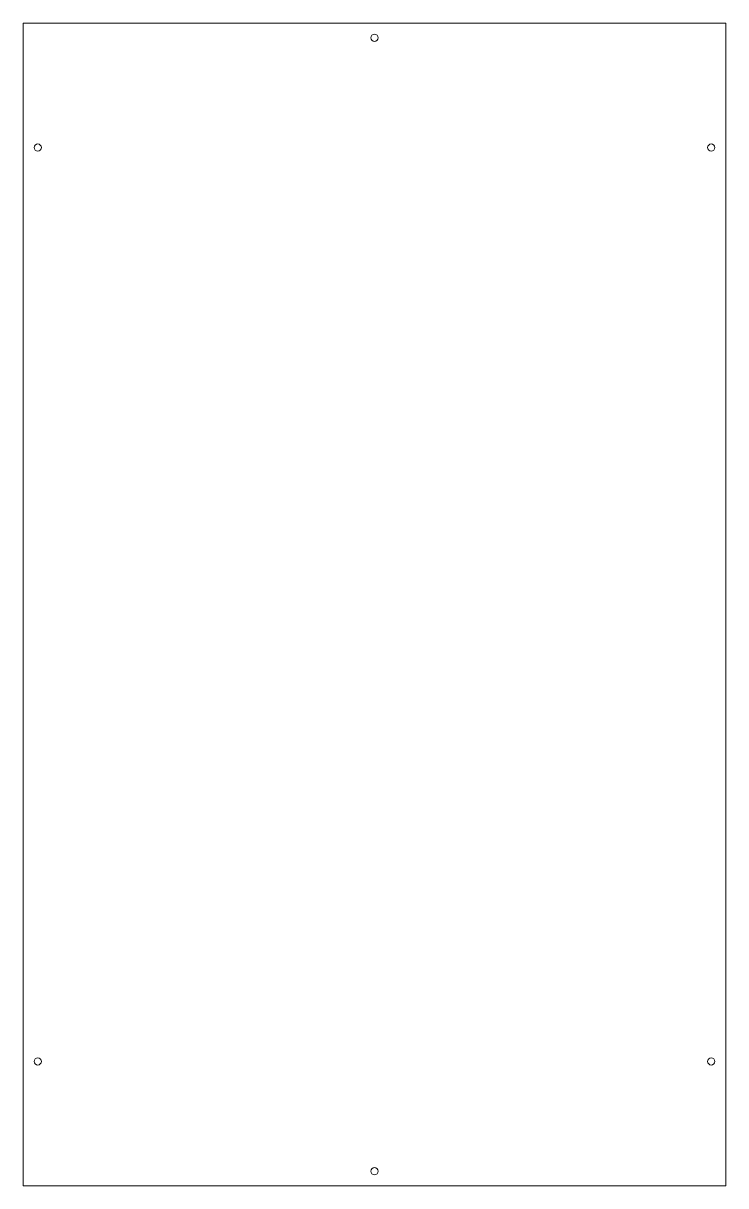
# Model space of a CAD drawing. Header units: millimetres. Extents: x 46 to 385, y -124 to 437.
import ezdxf

# ---------------------------------------------------------------- set-up
doc = ezdxf.new("R2010")
doc.units = ezdxf.units.MM

msp = doc.modelspace()

# ---------------------------------------------------------------- linework, layer by layer
at = {"color": 7, "linetype": 'Continuous', "lineweight": 15}
for p, q in [((46.03, 436.82), (46.03, -124.18)), ((385.03, 436.82), (46.03, 436.82)), ((385.03, -124.18), (385.03, 436.82)), ((46.03, -124.18), (385.03, -124.18))]:
    msp.add_line(p, q, dxfattribs=at)
for centre in [(215.53, 429.82), (53.03, 376.82), (378.03, 376.82), (53.03, -64.18), (378.03, -64.18), (215.53, -117.18)]:
    msp.add_circle(centre, 1.75, dxfattribs=at)

doc.saveas('drawing.dxf')
